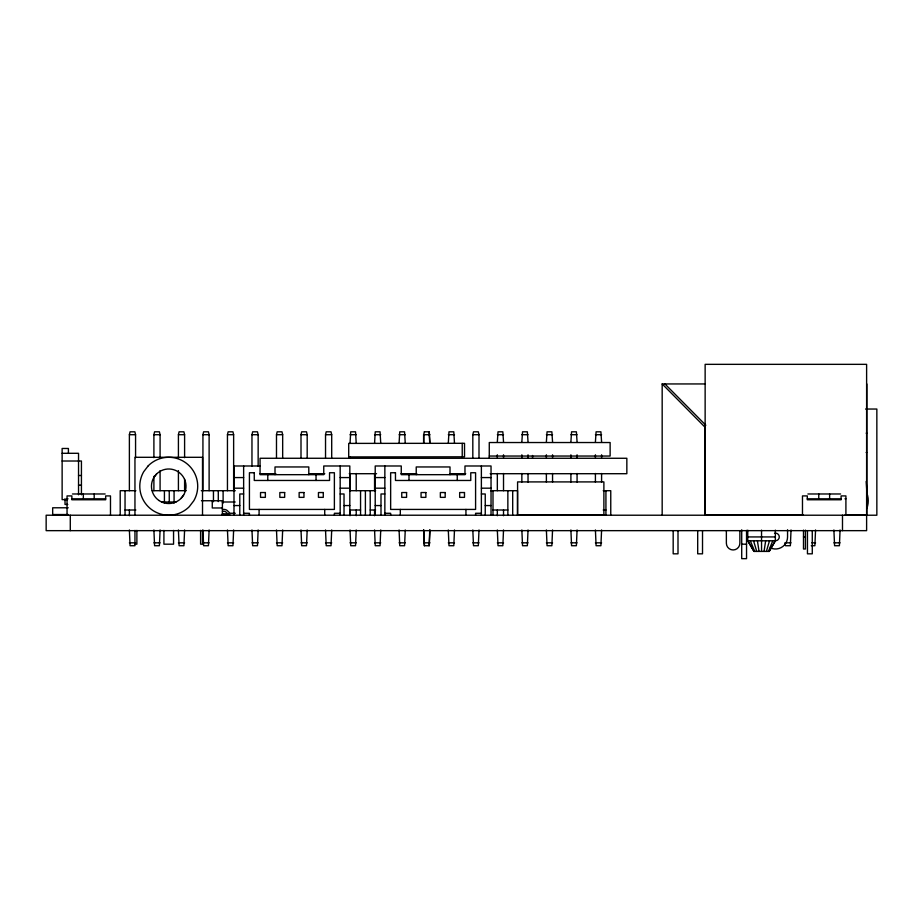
<?xml version="1.0" encoding="UTF-8"?>
<svg xmlns="http://www.w3.org/2000/svg" width="923" height="923" viewBox="0 0 923 923"><rect width="100%" height="100%" fill="white"/><g stroke="black" fill="none" stroke-linecap="round" stroke-linejoin="round"><path stroke-width="1.38" d="M764.048 551.412L765.663 540.797M129.382 490.701L129.382 434.71L130.062 431.814L134.885 431.814L135.566 434.71L135.566 457.681M153.899 457.681L153.899 434.71L154.579 431.814L159.402 431.814L160.083 434.71L160.083 457.681M135.335 543.785L134.885 545.724L130.062 545.724L129.382 529.975M178.416 457.681L178.416 434.71L179.097 431.814L183.919 431.814L184.6 434.71L184.6 457.681M160.083 529.975L159.402 545.724L154.579 545.724L153.899 529.975M202.933 490.701L202.933 434.71L203.614 431.814L208.436 431.814L209.117 434.71L209.117 490.701M184.6 529.975L183.919 545.724L179.097 545.724L178.416 529.975M227.45 490.701L227.45 434.71L228.131 431.814L232.954 431.814L233.634 434.71L233.634 490.701M209.117 529.975L208.436 545.724L203.614 545.724L202.933 529.975M251.967 466.3L251.967 434.71L252.648 431.814L257.471 431.814L258.152 434.71L258.152 466.3M233.634 529.975L232.954 545.724L228.131 545.724L227.45 529.975M276.485 457.681L276.485 434.71L277.165 431.814L281.988 431.814L282.669 434.71L282.669 457.681M258.152 529.975L257.471 545.724L252.648 545.724L251.967 529.975M301.002 457.681L301.002 434.71L301.683 431.814L306.505 431.814L307.186 434.71L307.186 457.681M282.669 529.975L281.988 545.724L277.165 545.724L276.485 529.975M325.531 457.681L325.531 434.71L326.2 431.814L331.022 431.814L331.703 434.71L331.703 457.681M307.186 529.975L306.505 545.724L301.683 545.724L301.002 529.975M350.048 443.328L350.717 431.814L355.54 431.814L356.22 443.328M331.703 529.975L331.022 545.724L326.2 545.724L325.531 529.975M374.565 443.328L375.234 431.814L380.057 431.814L380.738 443.328M356.22 529.975L355.54 545.724L350.717 545.724L350.048 529.975M399.082 443.328L399.751 431.814L404.574 431.814L405.255 443.328M380.738 529.975L380.057 545.724L375.234 545.724L374.565 529.975M423.599 443.328L423.599 434.71L424.465 431.814M405.255 529.975L404.574 545.724L399.751 545.724L399.082 529.975M448.301 443.328L448.982 431.814L453.804 431.814L454.485 443.328M429.103 545.724L429.772 529.975M429.968 529.975L429.287 545.724L424.268 545.724L423.599 529.975M472.818 457.681L472.818 434.71L473.499 431.814L478.322 431.814L479.002 434.71L479.002 457.681M454.485 529.975L453.804 545.724L448.982 545.724L448.301 529.975M497.335 441.886L498.016 431.814L502.839 431.814L503.52 441.886M479.002 529.975L478.322 545.724L473.499 545.724L472.818 529.975M521.853 441.886L522.533 431.814L527.356 431.814L528.037 441.886M503.52 529.975L502.839 545.724L498.016 545.724L497.335 529.975M546.381 441.886L547.051 431.814L551.873 431.814L552.554 441.886M528.037 529.975L527.356 545.724L522.533 545.724L521.853 529.975M570.899 441.886L571.568 431.814L576.39 431.814L577.071 441.886M552.554 529.975L551.873 545.724L547.051 545.724L546.381 529.975M595.416 441.886L596.085 431.814L600.908 431.814L601.588 441.886M577.071 529.975L576.39 545.724L571.568 545.724L570.899 529.975M601.588 529.975L600.908 545.724L596.085 545.724L595.416 529.975M791.034 529.975L790.365 545.724L785.542 545.724L785.081 543.785M815.551 529.975L814.882 545.724L811.259 545.724M840.068 529.975L839.399 545.724L834.577 545.724L833.896 529.975M766.378 551.412L769.505 540.797M768.386 551.412L772.805 540.797M747.768 530.148L747.757 540.797L753.987 551.412L769.171 551.412L775.343 540.797L775.355 530.148M769.171 551.412L775.389 540.797L747.757 540.797L754.01 551.412M153.772 477.618L156.518 474.041M180.954 498.478L183.7 494.901M662.172 515.219L662.172 383.945L705.137 383.945M865.589 409.039L876.85 409.039L876.85 515.219L866.835 515.219M424.268 431.814L429.287 431.814L429.968 443.328M866.166 433.175L866.812 433.175M129.382 434.71L135.566 434.71M153.899 434.71L160.083 434.71M178.416 434.71L184.6 434.71M202.933 434.71L209.117 434.71M227.45 434.71L233.634 434.71M251.967 434.71L258.152 434.71M276.485 434.71L282.669 434.71M301.002 434.71L307.186 434.71M325.531 434.71L331.703 434.71M350.048 434.71L356.22 434.71M374.565 434.71L380.738 434.71M399.082 434.71L405.255 434.71M423.599 434.71L429.968 434.71M448.301 434.71L454.485 434.71M472.818 434.71L479.002 434.71M497.335 434.71L503.52 434.71M521.853 434.71L528.037 434.71M546.381 434.71L552.554 434.71M570.899 434.71L577.071 434.71M595.416 434.71L601.588 434.71M866.166 452.478L866.812 452.478M62.129 453.297L78.536 453.297L78.536 494.797M489.271 456.043L610.126 456.043L610.126 442.532L489.271 442.532L489.271 458.269M348.709 456.92L464.523 456.816L464.523 443.305L348.709 443.398L348.709 458.269M62.129 461.015L81.432 461.015L81.432 494.797M260.055 465.988L233.992 465.988L233.992 515.219M260.055 473.707L275.873 473.707M308.963 473.707L324.781 473.707M349.229 473.707L376.561 473.707M401.02 473.707L416.838 473.707M449.928 473.707L465.746 473.707M490.194 473.707L626.844 473.707L626.844 458.269L260.055 458.269L260.055 474.676L323.754 474.676L323.754 465.988L349.817 465.988L349.817 515.219M78.536 475.495L81.432 475.495M233.992 477.572L243.637 477.572M340.172 477.572L349.817 477.572M375.211 477.572L384.856 477.572M481.379 477.572L491.036 477.572M78.536 485.152L81.432 485.152M233.992 488.186L243.637 488.186M340.172 488.186L349.817 488.186M375.211 488.186L384.856 488.186M481.379 488.186L491.036 488.186M135.854 490.701L120.209 490.701L120.209 515.219M152.26 490.701L186.238 490.701M201.295 490.701L235.273 490.701M349.748 490.701L375.626 490.701M490.586 490.701L517.515 490.701L517.515 515.219M603.227 490.701L610.761 490.701L610.761 515.219M72.479 493.978L105.141 493.978M243.637 493.978L239.784 493.978L239.784 515.219M340.172 493.978L344.025 493.978L344.025 515.219M384.856 493.978L381.003 493.978L381.003 515.219M481.379 493.978L485.244 493.978L485.244 515.219M807.902 493.978L840.576 493.978M67.044 498.812L68.014 498.812M71.867 498.812L105.66 498.812M807.302 498.812L841.084 498.812M844.949 498.812L845.906 498.812M67.437 499.631L62.129 499.631L62.129 448.474L68.406 448.474L68.406 453.297M201.456 500.739L222.408 500.739L222.408 515.219M161.663 501.997L176.085 501.997M222.224 501.997L235.203 501.997M67.76 504.454L65.025 504.454L65.025 498.743M233.992 505.562L239.784 505.562M344.025 505.562L349.817 505.562M375.211 505.562L381.003 505.562M485.244 505.562L491.036 505.562M68.244 507.788L52.669 507.788L52.669 515.219M222.408 507.973L212.267 507.973L212.267 500.739M222.408 509.427L224.451 509.438A4.73 4.73 0 0 1 227.266 510.592L230.023 513.257L235.319 513.28M125.043 510.004L135.854 510.004M349.748 510.004L360.558 510.004M370.215 510.004L375.626 510.004M492.997 510.004L507.858 510.004M603.227 510.004L605.926 510.004M222.408 511.354L224.139 511.354A2.792 2.792 0 0 1 226.123 512.173L228.419 514.48A2.527 2.527 0 0 0 230.208 515.219M243.637 513.28L249.429 513.28L249.429 515.219M340.172 513.28L334.38 513.28L334.38 515.219M384.856 513.28L390.648 513.28L390.648 515.219M481.379 513.28L475.587 513.28L475.587 515.219M222.143 513.961L228.823 513.961M52.669 514.538L68.244 514.538M222.224 514.538L229.435 514.538M517.584 514.734L603.884 514.734L603.884 481.91L517.584 481.91L517.584 515.219M803.183 514.93L705.137 514.93L705.137 364.343L866.616 364.343L866.616 514.93L844.995 514.93M747.757 536.932L775.389 536.932M803.495 536.932L805.421 536.932M129.382 542.828L135.566 542.828M153.899 542.828L160.083 542.828M178.416 542.828L184.6 542.828M202.933 542.828L209.117 542.828M227.45 542.828L233.634 542.828M251.967 542.828L258.152 542.828M276.485 542.828L282.669 542.828M301.002 542.828L307.186 542.828M325.531 542.828L331.703 542.828M350.048 542.828L356.22 542.828M374.565 542.828L380.738 542.828M399.082 542.828L405.255 542.828M423.599 542.828L429.968 542.828M448.301 542.828L454.485 542.828M472.818 542.828L479.002 542.828M497.335 542.828L503.52 542.828M521.853 542.828L528.037 542.828M546.381 542.828L552.554 542.828M570.899 542.828L577.071 542.828M595.416 542.828L601.588 542.828M784.862 542.828L791.034 542.828M811.848 542.828L815.551 542.828M833.896 542.828L840.068 542.828M741.711 544.178L746.545 544.178M664.895 383.945L705.83 425.238M662.172 383.945L705.022 427.176L705.022 515.219M750.284 540.797L754.737 551.412M753.572 540.797L756.733 551.412M429.103 431.814L429.772 443.328M424.465 545.724L423.784 529.975M757.414 540.797L759.052 551.412M866.201 481.437L866.812 491.082M761.556 551.412L761.533 530.148M866.812 383.945L866.812 515.219M845.906 515.219L845.906 495.916L841.084 495.916L841.084 499.77L807.302 499.77L807.302 495.916L802.479 495.916L802.479 515.219M842.491 515.219L842.491 530.656M829.627 493.978L829.627 498.812M818.759 493.978L818.759 498.812M812.275 530.944L812.275 553.823L807.452 553.823L807.452 530.944M805.421 530.148L805.421 549L803.495 549L803.495 530.148M787.561 529.767L787.561 536.932A12.068 12.068 0 0 1 770.393 547.87M746.545 530.39L746.545 558.657L741.711 558.657L741.711 529.848M739.877 530.61L739.877 543.209A6.761 6.761 0 0 1 733.116 549.97A6.761 6.761 0 0 1 726.366 543.209L726.366 530.61M702.518 530.944L702.518 553.823L697.696 553.823L697.696 530.944M678.001 530.944L678.001 553.823L673.179 553.823L673.179 530.944M605.926 490.701L605.926 515.219M601.588 454.808L601.588 457.681M601.588 473.476L601.588 482.083M595.416 454.808L595.416 457.681M595.416 473.476L595.416 482.083M577.071 454.808L577.071 457.681M577.071 473.476L577.071 482.083M570.899 454.808L570.899 457.681M570.899 473.476L570.899 482.083M552.554 454.808L552.554 457.681M552.554 473.476L552.554 482.083M546.381 454.808L546.381 457.681M546.381 473.476L546.381 482.083M532.548 455.466L532.548 458.269M528.037 454.808L528.037 457.681M528.037 473.476L528.037 482.083M521.853 454.808L521.853 457.681M521.853 473.476L521.853 482.083M512.692 490.701L512.692 515.219M507.858 490.701L507.858 515.219M503.52 454.808L503.52 457.681M503.52 473.476L503.52 490.701M503.52 510.004L503.52 515.715M497.335 454.808L497.335 457.681M497.335 473.476L497.335 490.701M497.335 510.004L497.335 515.715M492.997 490.701L492.997 515.219M491.036 515.219L491.036 465.988L464.973 465.988L464.973 474.676L401.263 474.676L401.263 465.988L375.211 465.988L375.211 515.219M481.379 465.988L481.379 515.219M465.942 509.427L465.942 515.219M462.227 443.398L462.227 456.92M457.254 474.676L457.254 480.468M450.009 474.676L450.009 466.957L416.227 466.957L416.227 474.676M423.784 434.71L423.784 443.328M408.993 474.676L408.993 480.468M400.305 509.427L400.305 515.219M384.856 465.988L384.856 515.219M374.565 473.476L374.565 490.701M374.565 510.004L374.565 515.715M370.215 490.701L370.215 515.219M365.393 490.701L365.393 515.219M360.558 490.701L360.558 515.219M356.22 473.476L356.22 490.701M356.22 510.004L356.22 515.715M350.14 456.816L350.14 458.269M350.048 473.476L350.048 490.701M350.048 510.004L350.048 515.715M340.172 465.988L340.172 515.219M324.723 509.427L324.723 515.219M316.035 474.676L316.035 480.468M308.801 474.676L308.801 466.957L275.008 466.957L275.008 474.676M267.774 474.676L267.774 480.468M259.086 509.427L259.086 515.219M243.637 465.988L243.637 515.219M223.112 490.701L223.112 503.104M218.29 490.701L218.29 501.593M213.455 490.701L213.455 501.731M202.518 515.219L202.518 457.3L134.954 457.3L134.954 515.219M202.518 530.39L202.518 544.178L200.591 544.178L200.591 530.39M184.6 479.21L184.6 490.701M178.416 470.603L178.416 490.701M174.078 490.701L174.078 503.104M173.559 530.39L173.559 544.178L163.913 544.178L163.913 530.39M169.255 490.701L169.255 502.954M164.421 490.701L164.421 503.104M160.083 470.603L160.083 490.701M153.899 476.349L153.899 490.701M136.881 530.39L136.881 544.178L134.954 544.178L134.954 530.39M129.382 510.004L129.382 515.715M125.043 490.701L125.043 515.219M110.483 515.219L110.483 495.916L105.66 495.916L105.66 499.77L71.867 499.77L71.867 495.916L67.044 495.916L67.044 515.219M94.192 493.978L94.192 498.812M83.335 493.978L83.335 498.812M70.286 515.219L70.286 530.656M866.812 493.02A21.321 21.321 0 0 1 866.812 508.458M774.512 533.275A3.796 3.796 0 0 1 779.289 536.932A3.796 3.796 0 0 1 774.512 540.601M148.257 465.78L143.665 471.78A28.959 28.959 0 0 0 189.215 506.739L193.818 500.739A28.959 28.959 0 0 0 148.257 465.78M254.263 472.749L249.429 472.749L249.429 509.427L334.38 509.427L334.38 472.749L329.546 472.749L329.546 480.468L254.263 480.468L254.263 472.749M395.471 472.749L390.648 472.749L390.648 509.427L475.587 509.427L475.587 472.749L470.765 472.749L470.765 480.468L395.471 480.468L395.471 472.749M265.363 492.536L260.528 492.536L260.528 497.359L265.363 497.359L265.363 492.536M284.665 492.536L279.842 492.536L279.842 497.359L284.665 497.359L284.665 492.536M303.967 492.536L299.144 492.536L299.144 497.359L303.967 497.359L303.967 492.536M323.281 492.536L318.447 492.536L318.447 497.359L323.281 497.359L323.281 492.536M406.582 492.536L401.747 492.536L401.747 497.359L406.582 497.359L406.582 492.536M425.884 492.536L421.061 492.536L421.061 497.359L425.884 497.359L425.884 492.536M445.186 492.536L440.363 492.536L440.363 497.359L445.186 497.359L445.186 492.536M464.488 492.536L459.666 492.536L459.666 497.359L464.488 497.359L464.488 492.536M866.616 515.219L46.15 515.219L46.15 530.656L866.616 530.656L866.616 515.219M158.975 500.508A17.272 17.272 0 0 0 185.961 487.586A17.272 17.272 0 0 0 161.271 470.684A17.272 17.272 0 0 0 158.975 500.508"/></g></svg>
